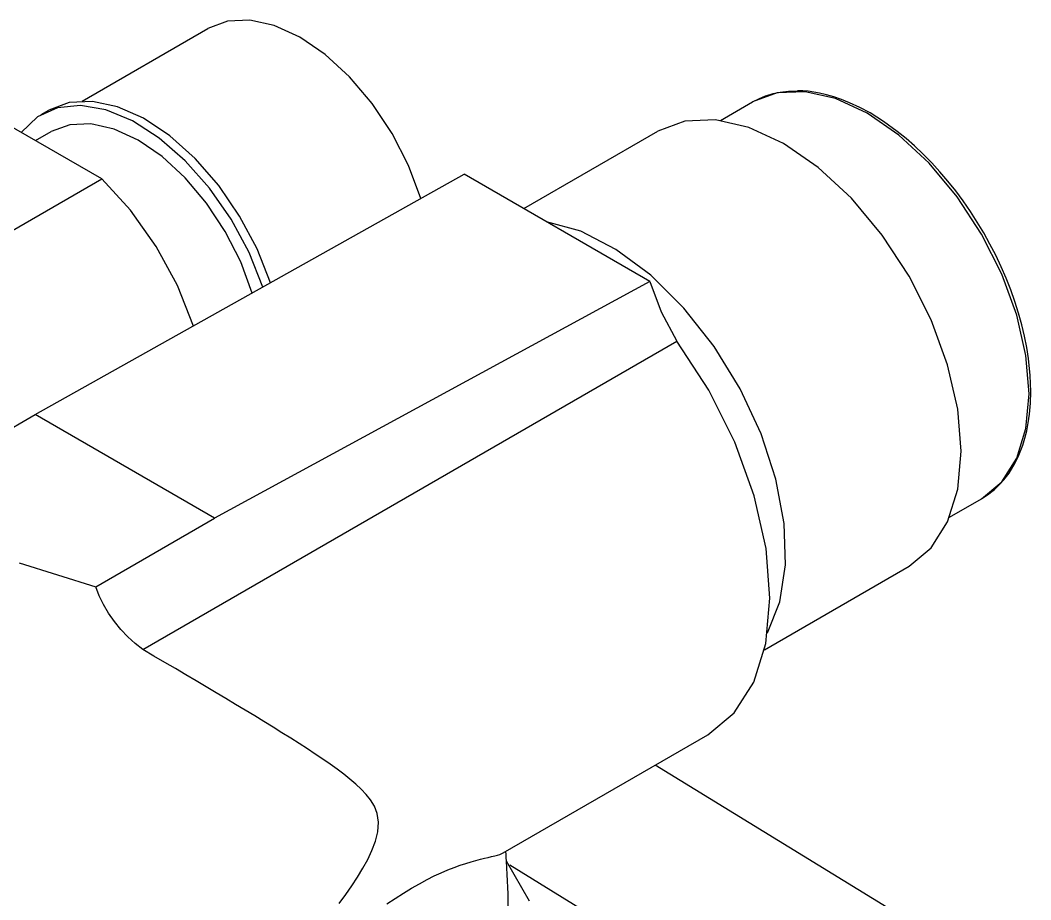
# Model space of a CAD drawing. Extents: x 0 to 1161, y 0 to 821.
# Drawn here: x 274.72 to 313.65, y 269.66 to 303.54 of the extents above; entities that cross this region are included whole.
import ezdxf

# ---------------------------------------------------------------- set-up
doc = ezdxf.new("R2010")
doc.units = 0
doc.header["$LTSCALE"] = 13.83
doc.header["$MEASUREMENT"] = 0
doc.layers.add('40000_ISO', color=7, linetype='CONTINUOUS')

msp = doc.modelspace()

# ---------------------------------------------------------------- linework, layer by layer
at = {"layer": '40000_ISO', "color": 7, "linetype": 'CONTINUOUS', "lineweight": 25}
for p, q in [((277.10539, 300.422452), (281.945982, 303.217168)), ((302.931915, 300.390294), (303.172965, 300.515694)), ((303.172965, 300.515694), (303.427355, 300.620849)), ((303.427355, 300.620849), (303.479951, 300.639438)), ((303.479951, 300.639438), (303.729314, 300.714014)), ((303.729314, 300.714014), (303.992857, 300.770397)), ((303.992857, 300.770397), (304.317596, 300.811248)), ((304.317596, 300.811248), (304.666004, 300.8232)), ((304.865684, 300.816306), (304.666004, 300.8232)), ((305.073337, 300.799103), (304.865684, 300.816306)), ((305.289193, 300.77086), (305.073337, 300.799103)), ((305.51365, 300.730677), (305.289193, 300.77086)), ((305.780505, 300.66912), (305.51365, 300.730677)), ((306.05883, 300.589499), (305.780505, 300.66912)), ((306.359346, 300.486372), (306.05883, 300.589499)), ((301.699203, 299.678587), (302.931915, 300.390294)), ((306.671023, 300.361113), (306.359346, 300.486372)), ((307.057751, 300.180304), (306.671023, 300.361113)), ((307.456804, 299.964628), (307.057751, 300.180304)), ((275.531056, 299.90212), (275.828516, 300.073853)), ((307.976847, 299.639317), (307.456804, 299.964628)), ((277.86061, 297.428313), (274.145342, 299.573317)), ((308.505748, 299.256401), (307.976847, 299.639317)), ((275.310597, 298.900484), (275.909664, 299.246349)), ((294.116749, 296.286679), (299.285335, 299.270766)), ((308.841806, 298.985008), (308.505748, 299.256401)), ((309.174447, 298.694025), (308.841806, 298.985008)), ((309.50449, 298.382334), (309.174447, 298.694025)), ((309.830354, 298.050886), (309.50449, 298.382334)), ((310.150485, 297.700784), (309.830354, 298.050886)), ((258.219607, 286.088573), (277.86061, 297.428313)), ((275.299796, 288.346961), (291.82619, 297.609135)), ((298.979544, 293.479139), (291.82619, 297.609135)), ((310.456893, 297.34117), (310.150485, 297.700784)), ((310.755021, 296.966124), (310.456893, 297.34117)), ((311.043584, 296.577021), (310.755021, 296.966124)), ((311.321396, 296.175273), (311.043584, 296.577021)), ((311.585767, 295.764872), (311.321396, 296.175273)), ((311.837357, 295.344957), (311.585767, 295.764872)), ((312.075217, 294.917109), (311.837357, 295.344957)), ((312.298448, 294.482971), (312.075217, 294.917109)), ((312.507475, 294.041489), (312.298448, 294.482971)), ((312.700164, 293.597042), (312.507475, 294.041489)), ((312.875896, 293.151336), (312.700164, 293.597042)), ((298.979595, 293.47917), (282.21273, 284.355745)), ((313.034135, 292.706171), (312.875896, 293.151336)), ((313.177265, 292.253879), (313.034135, 292.706171)), ((313.301369, 291.80594), (313.177265, 292.253879)), ((313.40628, 291.364278), (313.301369, 291.80594)), ((279.449997, 279.298434), (300.019874, 291.174458)), ((313.49196, 290.930705), (313.40628, 291.364278)), ((313.558961, 290.503974), (313.49196, 290.930705)), ((313.626122, 289.854481), (313.558961, 290.503974)), ((313.647831, 289.241452), (313.626122, 289.854481)), ((313.635083, 288.788025), (313.647831, 289.241452)), ((313.598315, 288.3627), (313.635083, 288.788025)), ((270.721583, 285.703726), (275.299782, 288.346954)), ((282.212746, 284.355755), (275.299782, 288.346954)), ((313.550956, 288.030148), (313.598315, 288.3627)), ((313.419798, 287.437487), (313.489995, 287.718341)), ((313.489995, 287.718341), (313.550956, 288.030148)), ((313.339677, 287.175601), (313.419798, 287.437487)), ((313.18864, 286.782467), (313.339677, 287.175601)), ((313.017876, 286.434605), (313.18864, 286.782467)), ((312.613676, 285.838697), (312.811424, 286.099505)), ((312.811424, 286.099505), (312.995981, 286.395257)), ((312.995981, 286.395257), (313.017876, 286.434605)), ((312.433079, 285.638656), (312.613676, 285.838697)), ((311.983157, 285.256004), (312.20142, 285.423731)), ((312.20142, 285.423731), (312.243804, 285.459992)), ((312.243804, 285.459992), (312.433079, 285.638656)), ((310.521321, 284.398242), (311.754026, 285.109948)), ((311.754026, 285.109948), (311.983157, 285.256004)), ((277.634541, 281.712527), (282.212746, 284.355755)), ((274.685198, 282.644228), (277.634542, 281.712528)), ((303.389354, 279.29477), (308.961197, 282.511678)), ((277.769609, 281.370429), (277.634541, 281.712527)), ((277.934896, 281.031221), (277.769609, 281.370429)), ((278.129416, 280.699843), (277.934896, 281.031221)), ((278.351126, 280.380706), (278.129416, 280.699843)), ((278.597183, 280.078342), (278.351126, 280.380706)), ((278.863608, 279.796673), (278.597183, 280.078342)), ((279.14554, 279.539023), (278.863608, 279.796673)), ((279.45001, 279.298447), (279.14554, 279.539023)), ((279.872376, 279.051151), (279.449997, 279.298434)), ((280.289581, 278.806404), (279.872376, 279.051151)), ((280.700309, 278.564936), (280.289581, 278.806404)), ((281.103252, 278.327467), (280.700309, 278.564936)), ((281.497118, 278.094749), (281.103252, 278.327467)), ((281.882755, 277.866228), (281.497118, 278.094749)), ((282.265343, 277.638805), (281.882755, 277.866228)), ((282.64451, 277.41257), (282.265343, 277.638805)), ((283.019517, 277.187849), (282.64451, 277.41257)), ((283.389601, 276.964971), (283.019517, 277.187849)), ((283.754029, 276.744256), (283.389601, 276.964971)), ((284.112052, 276.526044), (283.754029, 276.744256)), ((284.462995, 276.310599), (284.112052, 276.526044)), ((284.80617, 276.09801), (284.462995, 276.310599)), ((285.140873, 275.888368), (284.80617, 276.09801)), ((293.330795, 271.472357), (301.210831, 276.021901)), ((285.46641, 275.681742), (285.140873, 275.888368)), ((285.782092, 275.47823), (285.46641, 275.681742)), ((286.087172, 275.277933), (285.782092, 275.47823)), ((286.380318, 275.081122), (286.087172, 275.277933)), ((286.660986, 274.887276), (286.380318, 275.081122)), ((286.928952, 274.695626), (286.660986, 274.887276)), ((312.308994, 266.797117), (299.185027, 274.852293)), ((287.183879, 274.505318), (286.928952, 274.695626)), ((287.424969, 274.314797), (287.183879, 274.505318)), ((287.651268, 274.122351), (287.424969, 274.314797)), ((287.860795, 273.926406), (287.651268, 274.122351)), ((288.051624, 273.723267), (287.860795, 273.926406)), ((288.221218, 273.506692), (288.051624, 273.723267)), ((288.364315, 273.268131), (288.221218, 273.506692)), ((288.470555, 272.99299), (288.364315, 273.268131)), ((288.521528, 272.659019), (288.470555, 272.99299)), ((288.4934, 272.27957), (288.521528, 272.659019)), ((288.401642, 271.915989), (288.4934, 272.27957)), ((288.268641, 271.564609), (288.401642, 271.915989)), ((288.106499, 271.220298), (288.268641, 271.564609)), ((292.74983, 271.29626), (292.880308, 271.327802)), ((292.880308, 271.327802), (292.997813, 271.357336)), ((292.997813, 271.357336), (293.10214, 271.385772)), ((293.10214, 271.385772), (293.192737, 271.413938)), ((293.192737, 271.413938), (293.269071, 271.44265)), ((293.269071, 271.44265), (293.33059, 271.472748)), ((293.437677, 271.410953), (293.42776, 271.528291)), ((293.447062, 271.293538), (293.437677, 271.410953)), ((287.921865, 270.880126), (288.106499, 271.220298)), ((291.44167, 270.909365), (291.670441, 270.991553)), ((291.670441, 270.991553), (291.885322, 271.062495)), ((291.885322, 271.062495), (292.08633, 271.123661)), ((292.08633, 271.123661), (292.273378, 271.176347)), ((292.273378, 271.176347), (292.446369, 271.221825)), ((292.446369, 271.221825), (292.605212, 271.261373)), ((292.605212, 271.261373), (292.74983, 271.29626)), ((293.457345, 271.14682), (293.447062, 271.293538)), ((294.340245, 269.608547), (293.453622, 271.154503)), ((293.482802, 270.642054), (293.457345, 271.14682)), ((306.181323, 263.259306), (293.578669, 270.994512)), ((287.496681, 270.201561), (287.718038, 270.541161)), ((287.718038, 270.541161), (287.921865, 270.880126)), ((290.391377, 270.440397), (290.673118, 270.580792)), ((290.673118, 270.580792), (290.942502, 270.705172)), ((290.942502, 270.705172), (291.199002, 270.814377)), ((291.199002, 270.814377), (291.44167, 270.909365)), ((293.511418, 269.896834), (293.482802, 270.642054)), ((287.260123, 269.862288), (287.496681, 270.201561)), ((289.794615, 270.110335), (290.098071, 270.283486)), ((290.098071, 270.283486), (290.391377, 270.440397)), ((287.009439, 269.523515), (287.260123, 269.862288)), ((289.163185, 269.718818), (289.482469, 269.921683)), ((289.482469, 269.921683), (289.794615, 270.110335)), ((293.523209, 269.180057), (293.511418, 269.896834)), ((288.838014, 269.503226), (289.163185, 269.718818))]:
    msp.add_line(p, q, dxfattribs=at)
for points in [[(290.159595, 296.673164), (289.682276, 297.940558), (289.047849, 299.173337), (288.280269, 300.324949), (287.408523, 301.351908), (286.465527, 302.215436), (285.486891, 302.882924), (284.509569, 303.329167), (283.570466, 303.537316), (282.705042, 303.499509), (281.945979, 303.217174)], [(311.754027, 285.109947), (312.529824, 285.753592), (313.106294, 286.666109), (313.461282, 287.812432), (313.581147, 289.148507), (313.461282, 290.622991), (313.106295, 292.179218), (312.529825, 293.757386), (311.754028, 295.296844), (310.808717, 296.738434), (309.730218, 298.026755), (308.55998, 299.112297), (307.342972, 299.953345), (306.125964, 300.517577), (304.955725, 300.78331), (303.877227, 300.740332), (302.931915, 300.390294)], [(284.065856, 293.254643), (283.536217, 294.586128), (282.844009, 295.873023), (282.01564, 297.066232), (281.082714, 298.120231), (280.080822, 298.99481), (279.048188, 299.656602), (278.024209, 300.08036), (277.04795, 300.249915), (276.156658, 300.1588), (275.384335, 299.81049), (274.760448, 299.218274)], [(284.36471, 293.422152), (283.847954, 294.727164), (283.174565, 295.990482), (282.369212, 297.165825), (281.461401, 298.210133), (280.484388, 299.085147), (279.473968, 299.758811), (278.467157, 300.206445), (277.500841, 300.411649), (276.61042, 300.366906), (275.828517, 300.073855)], [(283.658721, 293.026449), (283.214874, 294.225789), (282.620738, 295.394291), (281.898978, 296.487381), (281.077126, 297.463363), (280.186531, 298.285007), (279.261167, 298.920971), (278.336332, 299.346995), (277.447304, 299.546829), (276.627996, 299.51285), (275.909662, 299.246354)], [(308.961198, 282.511678), (309.812073, 283.217611), (310.44433, 284.218436), (310.833673, 285.475693), (310.965138, 286.941066), (310.833674, 288.558241), (310.444332, 290.265072), (309.812076, 291.995965), (308.961202, 293.684404), (307.924409, 295.265502), (306.74154, 296.6785), (305.458052, 297.869095), (304.123269, 298.791535), (302.788486, 299.41037), (301.504998, 299.701819), (300.322129, 299.654682), (299.285336, 299.27077)], [(281.396711, 291.759082), (280.774868, 293.322057), (279.954315, 294.828927), (278.969222, 296.216946), (277.86061, 297.428313)], [(303.50756, 279.946079), (303.983201, 281.138353), (304.199184, 282.560005), (304.147038, 284.155286), (303.828809, 285.861636), (303.256977, 287.612138), (302.453965, 289.338147), (301.451265, 290.971975), (300.288198, 292.449552), (299.010374, 293.712932), (297.667904, 294.712573), (296.313433, 295.409273), (295.000078, 295.775709)], [(298.979549, 293.479138), (299.415307, 292.306823), (300.019871, 291.174455)], [(301.210832, 276.021897), (302.222414, 276.860172), (302.975324, 278.047678), (303.440853, 279.539135), (303.601249, 281.277667), (303.450394, 283.196981), (302.994043, 285.223886), (302.249596, 287.281093), (301.245442, 289.290152), (300.019871, 291.174455)]]:
    msp.add_lwpolyline(points, dxfattribs=at)

doc.saveas('drawing.dxf')
